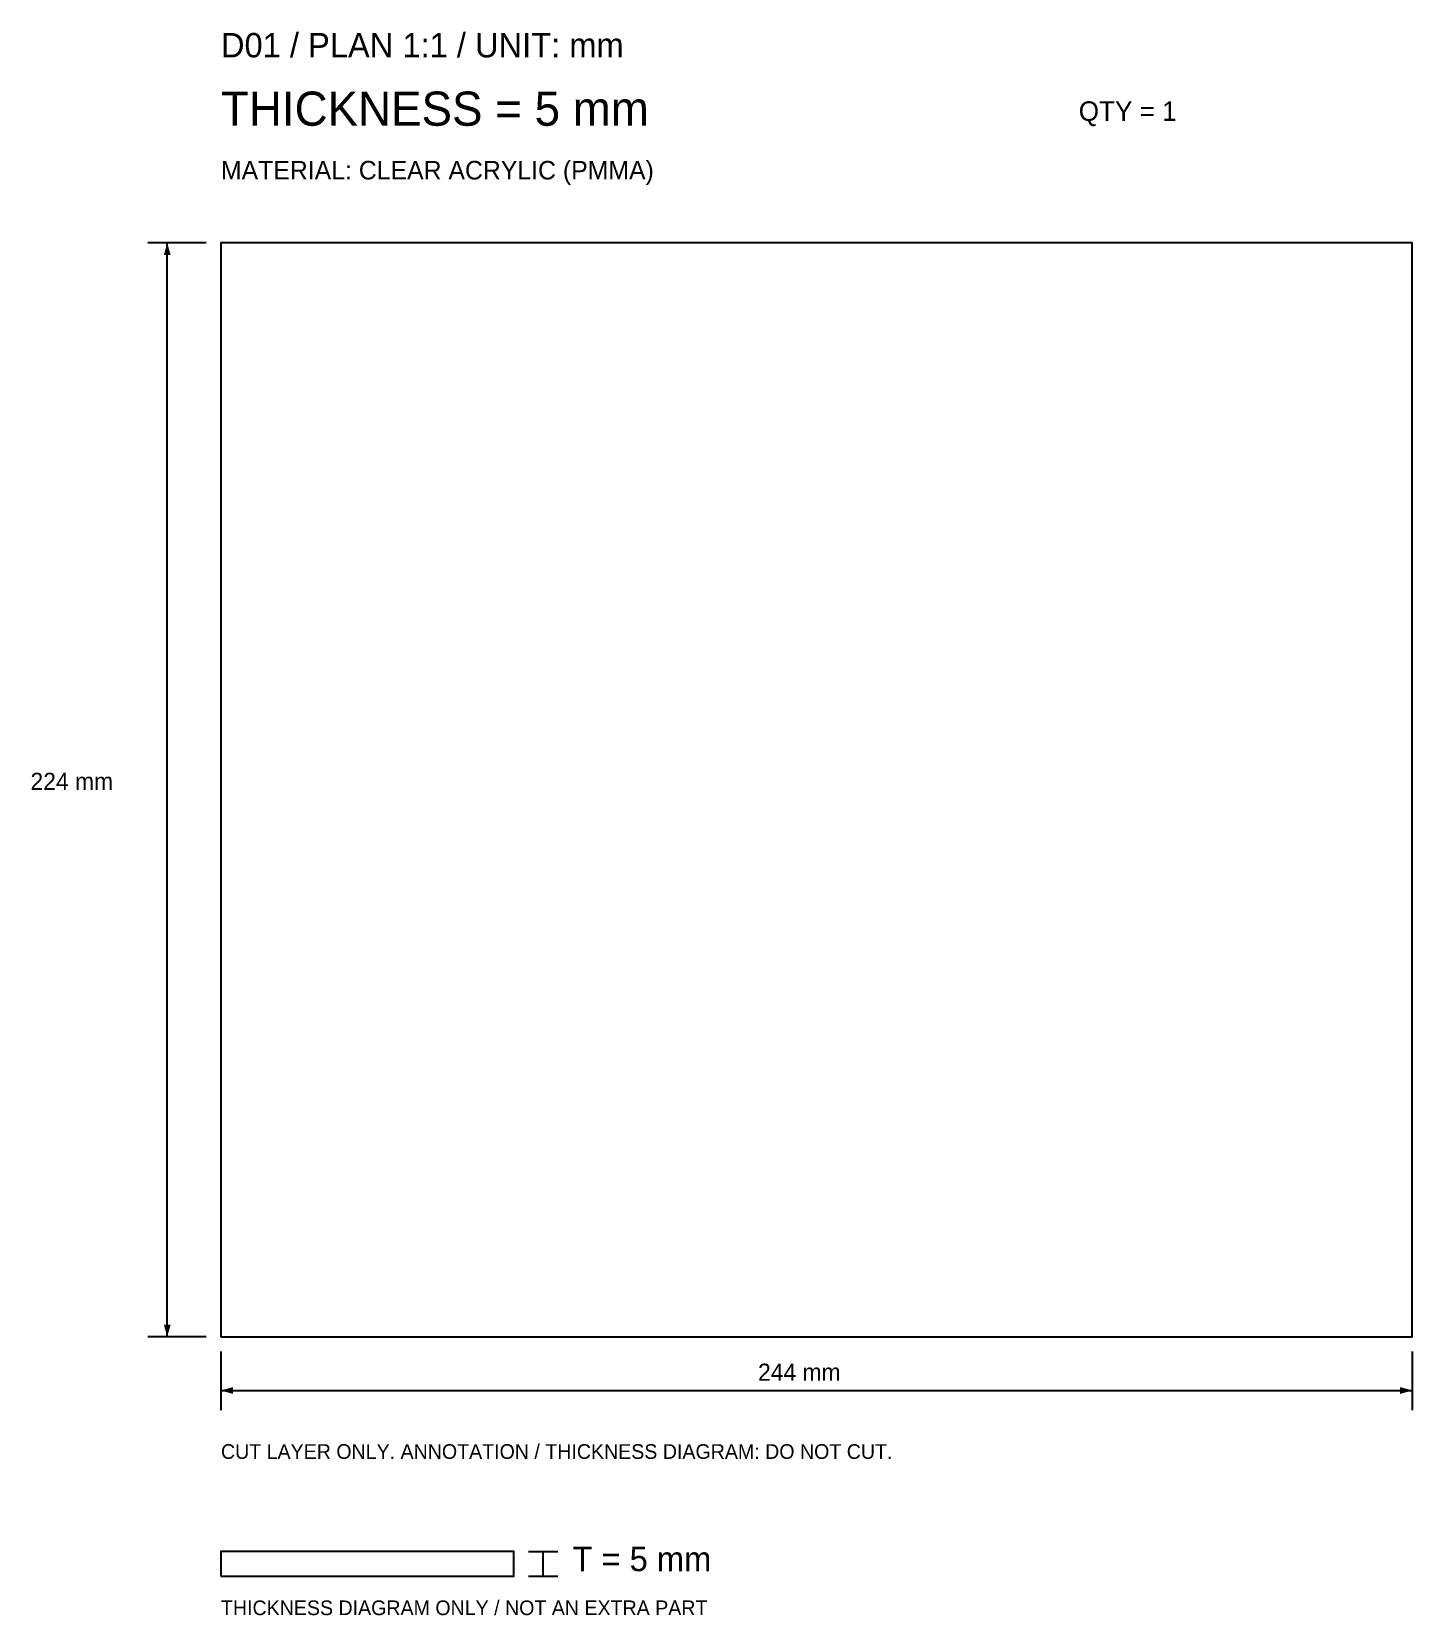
# Model space of a CAD drawing. Header units: millimetres. Extents: x -39 to 244, y -57 to 267.
import ezdxf

# ---------------------------------------------------------------- set-up
doc = ezdxf.new("R2010")
doc.units = ezdxf.units.MM
doc.layers.add('ANNOTATION_NO_CUT', color=3, linetype='Continuous')
doc.layers.add('CUT', color=7, linetype='Continuous')

msp = doc.modelspace()

# ---------------------------------------------------------------- linework, layer by layer
at = {"layer": 'ANNOTATION_NO_CUT'}
for p, q in [((-3, 224), (-15, 224)), ((-11, 0), (-11, 224)), ((-3, 0), (-15, 0)), ((0, -3), (0, -15)), ((244, -3), (244, -15)), ((0, -11), (244, -11)), ((63, -44), (69, -44)), ((66, -49), (66, -44)), ((63, -49), (69, -49))]:
    msp.add_line(p, q, dxfattribs=at)
msp.add_lwpolyline([(0, -49), (60, -49), (60, -44), (0, -44)], close=True, dxfattribs=at)
for points in [[(-11, 224), (-10.3, 221.5), (-11.7, 221.5)], [(-11, 0), (-11.7, 2.5), (-10.3, 2.5)], [(0, -11), (2.5, -10.3), (2.5, -11.7)], [(244, -11), (241.5, -11.7), (241.5, -10.3)]]:
    msp.add_solid(points, dxfattribs=at)
at = {"layer": 'CUT'}
msp.add_lwpolyline([(0, 0), (244, 0), (244, 224), (0, 224)], close=True, dxfattribs=at)

# ---------------------------------------------------------------- texts
at = {"layer": 'ANNOTATION_NO_CUT'}
for s, height, p in [('D01 / PLAN 1:1 / UNIT: mm', 5, (0, 262)), ('THICKNESS = 5 mm', 7, (0, 248)), ('QTY = 1', 4, (175.68, 249)), ('MATERIAL: CLEAR ACRYLIC (PMMA)', 3.8, (0, 237)), ('224 mm', 3.5, (-39, 112)), ('244 mm', 3.5, (110, -9)), ('CUT LAYER ONLY. ANNOTATION / THICKNESS DIAGRAM: DO NOT CUT.', 3, (0, -25)), ('T = 5 mm', 5, (72, -48)), ('THICKNESS DIAGRAM ONLY / NOT AN EXTRA PART', 3, (0, -57))]:
    msp.add_text(s, height=height, dxfattribs=at).set_placement(p)

doc.saveas('drawing.dxf')
